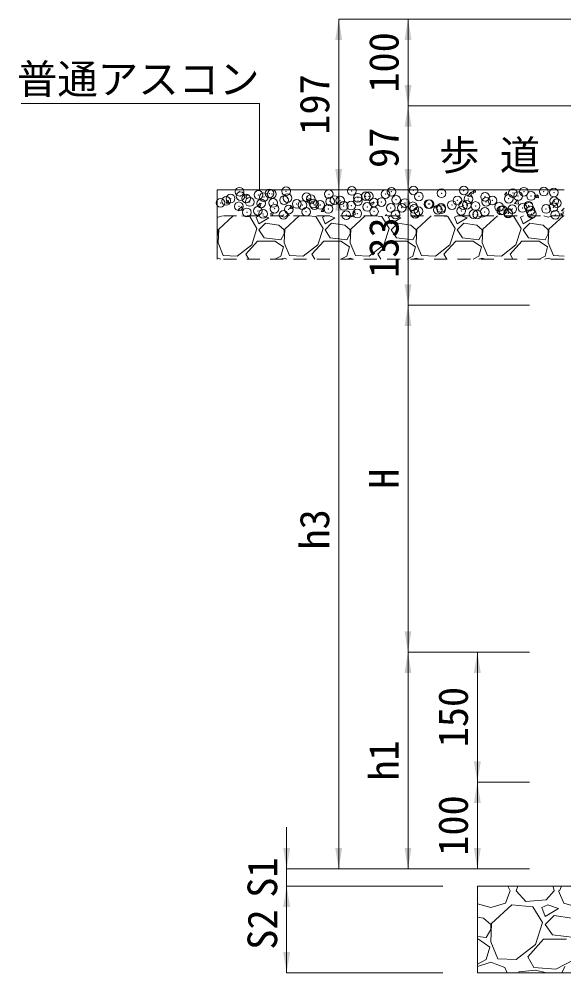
# Model space of a CAD drawing. Units: millimetres at full size, sheet at 1:20. Extents: x 0 to 8400, y 0 to 13400.
# Drawn here: x 5201 to 5830, y 10595 to 11695 of the extents above; entities that cross this region are included whole.
import ezdxf
from ezdxf.enums import TextEntityAlignment as Align

# ---------------------------------------------------------------- set-up
doc = ezdxf.new("R2010")
doc.units = ezdxf.units.MM
doc.header["$LTSCALE"] = 20
doc.header["$PDMODE"] = 32
doc.header["$PDSIZE"] = 10
doc.linetypes.add('USER1', pattern=[1.35, 0.75, -0.6])
for name, color, linetype, lineweight in [('ハッチング_基礎', 150, 'Continuous', 5), ('ハッチング_舗装', 7, 'Continuous', 20), ('基礎', 3, 'Continuous', 20), ('寸法線', 7, 'Continuous', 13), ('引出線', 4, 'Continuous', 9), ('舗装・基礎', 3, 'USER1', 9), ('補助線', 8, 'Continuous', 20)]:
    doc.layers.add(name, color=color, linetype=linetype, lineweight=lineweight)
doc.layers.add('文字', color=7, linetype='Continuous')
doc.styles.add('ＭＳ ゴシック', font='')
doc.styles.get('ＭＳ ゴシック').set_extended_font_data('MS Gothic')

# ---------------------------------------------------------------- blocks, each defined once
blk = doc.blocks.new('filled_arrow')
at = {"color": 0, "linetype": 'Continuous', "lineweight": -2}
blk.add_solid([(7.5, 1.25), (0, 0), (7.5, -1.25)], dxfattribs=at)

msp = doc.modelspace()

# ---------------------------------------------------------------- linework, layer by layer
at = {"layer": 'ハッチング_基礎'}
for p, q in [((5430, 11466.82), (5430.84, 11466.58)), ((5430.84, 11466.58), (5435.96, 11468.09)), ((5448.27, 11468.09), (5431.6, 11452.86)), ((5467.42, 11467.34), (5458.47, 11468.09)), ((5475.8, 11453.62), (5467.42, 11467.34)), ((5478.55, 11468.09), (5475.04, 11466.58)), ((5475.04, 11466.58), (5478.08, 11458.96)), ((5478.08, 11458.96), (5489.51, 11465.82)), ((5489.51, 11465.82), (5482.7, 11468.09)), ((5501.91, 11468.09), (5507.04, 11466.58)), ((5507.04, 11466.58), (5512.16, 11468.09)), ((5524.47, 11468.09), (5507.8, 11452.86)), ((5543.62, 11467.34), (5534.67, 11468.09)), ((5552, 11453.62), (5543.62, 11467.34)), ((5554.75, 11468.09), (5551.24, 11466.58)), ((5551.24, 11466.58), (5554.28, 11458.96)), ((5554.28, 11458.96), (5565.71, 11465.82)), ((5565.71, 11465.82), (5558.9, 11468.09)), ((5578.11, 11468.09), (5583.24, 11466.58)), ((5583.24, 11466.58), (5588.36, 11468.09)), ((5600.67, 11468.09), (5584, 11452.86)), ((5619.82, 11467.34), (5610.87, 11468.09)), ((5628.2, 11453.62), (5619.82, 11467.34)), ((5630.95, 11468.09), (5627.44, 11466.58)), ((5627.44, 11466.58), (5630.48, 11458.96)), ((5630.48, 11458.96), (5641.91, 11465.82)), ((5641.91, 11465.82), (5635.1, 11468.09)), ((5654.31, 11468.09), (5659.44, 11466.58)), ((5659.44, 11466.58), (5664.56, 11468.09)), ((5676.87, 11468.09), (5660.2, 11452.86)), ((5696.02, 11467.34), (5687.07, 11468.09)), ((5704.4, 11453.62), (5696.02, 11467.34)), ((5707.15, 11468.09), (5703.64, 11466.58)), ((5703.64, 11466.58), (5706.68, 11458.96)), ((5706.68, 11458.96), (5718.11, 11465.82)), ((5718.11, 11465.82), (5711.3, 11468.09)), ((5730.51, 11468.09), (5735.64, 11466.58)), ((5735.64, 11466.58), (5740.76, 11468.09)), ((5753.07, 11468.09), (5736.4, 11452.86)), ((5772.22, 11467.34), (5763.27, 11468.09)), ((5780.6, 11453.62), (5772.22, 11467.34)), ((5783.35, 11468.09), (5779.84, 11466.58)), ((5779.84, 11466.58), (5782.88, 11458.96)), ((5782.88, 11458.96), (5794.31, 11465.82)), ((5794.31, 11465.82), (5787.5, 11468.09)), ((5806.71, 11468.09), (5811.84, 11466.58)), ((5811.84, 11466.58), (5816.96, 11468.09)), ((5829.27, 11468.09), (5812.6, 11452.86)), ((5430.84, 11452.1), (5430, 11452.83)), ((5431.6, 11452.86), (5430.84, 11436.86)), ((5430.84, 11447.53), (5430.84, 11452.1)), ((5469.7, 11434.57), (5475.8, 11453.62)), ((5485.7, 11459.72), (5478.08, 11452.1)), ((5478.08, 11452.1), (5484.18, 11442.96)), ((5500.94, 11457.43), (5485.7, 11459.72)), ((5507.04, 11452.1), (5500.94, 11457.43)), ((5507.8, 11452.86), (5507.04, 11436.86)), ((5507.04, 11447.53), (5507.04, 11452.1)), ((5545.9, 11434.57), (5552, 11453.62)), ((5561.9, 11459.72), (5554.28, 11452.1)), ((5554.28, 11452.1), (5560.38, 11442.96)), ((5577.14, 11457.43), (5561.9, 11459.72)), ((5583.24, 11452.1), (5577.14, 11457.43)), ((5584, 11452.86), (5583.24, 11436.86)), ((5583.24, 11447.53), (5583.24, 11452.1)), ((5622.1, 11434.57), (5628.2, 11453.62)), ((5638.1, 11459.72), (5630.48, 11452.1)), ((5630.48, 11452.1), (5636.58, 11442.96)), ((5653.34, 11457.43), (5638.1, 11459.72)), ((5659.44, 11452.1), (5653.34, 11457.43)), ((5660.2, 11452.86), (5659.44, 11436.86)), ((5659.44, 11447.53), (5659.44, 11452.1)), ((5698.3, 11434.57), (5704.4, 11453.62)), ((5714.3, 11459.72), (5706.68, 11452.1)), ((5706.68, 11452.1), (5712.78, 11442.96)), ((5729.54, 11457.43), (5714.3, 11459.72)), ((5735.64, 11452.1), (5729.54, 11457.43)), ((5736.4, 11452.86), (5735.64, 11436.86)), ((5735.64, 11447.53), (5735.64, 11452.1)), ((5774.5, 11434.57), (5780.6, 11453.62)), ((5790.5, 11459.72), (5782.88, 11452.1)), ((5782.88, 11452.1), (5788.98, 11442.96)), ((5805.74, 11457.43), (5790.5, 11459.72)), ((5811.84, 11452.1), (5805.74, 11457.43)), ((5812.6, 11452.86), (5811.84, 11436.86)), ((5811.84, 11447.53), (5811.84, 11452.1)), ((5430, 11446.02), (5430.84, 11447.53)), ((5484.18, 11442.96), (5503.23, 11440.67)), ((5503.23, 11440.67), (5507.04, 11447.53)), ((5560.38, 11442.96), (5579.43, 11440.67)), ((5579.43, 11440.67), (5583.24, 11447.53)), ((5636.58, 11442.96), (5655.63, 11440.67)), ((5655.63, 11440.67), (5659.44, 11447.53)), ((5712.78, 11442.96), (5731.83, 11440.67)), ((5731.83, 11440.67), (5735.64, 11447.53)), ((5788.98, 11442.96), (5808.03, 11440.67)), ((5808.03, 11440.67), (5811.84, 11447.53)), ((5430, 11432.34), (5430.08, 11432.29)), ((5430.08, 11432.29), (5430, 11432.02)), ((5430.84, 11436.86), (5436.94, 11422.38)), ((5452.94, 11421.62), (5469.7, 11434.57)), ((5462.84, 11423.91), (5476.56, 11439.15)), ((5476.56, 11439.15), (5496.37, 11439.15)), ((5496.37, 11439.15), (5506.28, 11432.29)), ((5506.28, 11432.29), (5503.23, 11421.62)), ((5507.04, 11436.86), (5513.14, 11422.38)), ((5529.14, 11421.62), (5545.9, 11434.57)), ((5539.04, 11423.91), (5552.76, 11439.15)), ((5552.76, 11439.15), (5572.57, 11439.15)), ((5572.57, 11439.15), (5582.48, 11432.29)), ((5582.48, 11432.29), (5579.43, 11421.62)), ((5583.24, 11436.86), (5589.34, 11422.38)), ((5605.34, 11421.62), (5622.1, 11434.57)), ((5615.24, 11423.91), (5628.96, 11439.15)), ((5628.96, 11439.15), (5648.77, 11439.15)), ((5648.77, 11439.15), (5658.68, 11432.29)), ((5658.68, 11432.29), (5655.63, 11421.62)), ((5659.44, 11436.86), (5665.54, 11422.38)), ((5681.54, 11421.62), (5698.3, 11434.57)), ((5691.44, 11423.91), (5705.16, 11439.15)), ((5705.16, 11439.15), (5724.97, 11439.15)), ((5724.97, 11439.15), (5734.88, 11432.29)), ((5734.88, 11432.29), (5731.83, 11421.62)), ((5735.64, 11436.86), (5741.74, 11422.38)), ((5757.74, 11421.62), (5774.5, 11434.57)), ((5767.64, 11423.91), (5781.36, 11439.15)), ((5781.36, 11439.15), (5801.17, 11439.15)), ((5801.17, 11439.15), (5811.08, 11432.29)), ((5811.08, 11432.29), (5808.03, 11421.62)), ((5811.84, 11436.86), (5817.94, 11422.38)), ((5430, 11419.07), (5430.84, 11419.33)), ((5430.84, 11419.33), (5434.17, 11418.09)), ((5436.94, 11422.38), (5452.94, 11421.62)), ((5466.24, 11418.09), (5462.84, 11423.91)), ((5503.23, 11421.62), (5496.48, 11418.09)), ((5503.04, 11418.09), (5507.04, 11419.33)), ((5507.04, 11419.33), (5510.37, 11418.09)), ((5513.14, 11422.38), (5529.14, 11421.62)), ((5542.44, 11418.09), (5539.04, 11423.91)), ((5579.43, 11421.62), (5572.68, 11418.09)), ((5579.24, 11418.09), (5583.24, 11419.33)), ((5583.24, 11419.33), (5586.57, 11418.09)), ((5589.34, 11422.38), (5605.34, 11421.62)), ((5618.64, 11418.09), (5615.24, 11423.91)), ((5655.63, 11421.62), (5648.88, 11418.09)), ((5655.44, 11418.09), (5659.44, 11419.33)), ((5659.44, 11419.33), (5662.77, 11418.09)), ((5665.54, 11422.38), (5681.54, 11421.62)), ((5694.84, 11418.09), (5691.44, 11423.91)), ((5731.83, 11421.62), (5725.08, 11418.09)), ((5731.64, 11418.09), (5735.64, 11419.33)), ((5735.64, 11419.33), (5738.97, 11418.09)), ((5741.74, 11422.38), (5757.74, 11421.62)), ((5771.04, 11418.09), (5767.64, 11423.91)), ((5808.03, 11421.62), (5801.28, 11418.09)), ((5807.84, 11418.09), (5811.84, 11419.33)), ((5811.84, 11419.33), (5815.17, 11418.09)), ((5817.94, 11422.38), (5830, 11421.81)), ((5765.22, 10695.09), (5767.7, 10689.71)), ((5774.82, 10689.71), (5776.83, 10695.09)), ((5817.49, 10694.79), (5816.31, 10695.09)), ((5818.5, 10689.71), (5817.49, 10694.79)), ((5824.6, 10689.71), (5826.9, 10695.09)), ((5762.62, 10675.49), (5767.7, 10689.71)), ((5785.99, 10677.52), (5774.82, 10689.71)), ((5818.5, 10689.71), (5809.36, 10679.55)), ((5823.58, 10689.71), (5829.68, 10675.49)), ((5730, 10674.92), (5745.35, 10670.41)), ((5745.35, 10670.41), (5762.62, 10675.49)), ((5769.74, 10673.46), (5746.37, 10652.12)), ((5794.12, 10671.42), (5769.74, 10673.46)), ((5809.36, 10679.55), (5785.99, 10677.52)), ((5805.3, 10653.14), (5794.12, 10671.42)), ((5811.39, 10673.46), (5804.28, 10670.41)), ((5804.28, 10670.41), (5808.34, 10660.25)), ((5823.58, 10669.39), (5811.39, 10673.46)), ((5829.68, 10675.49), (5846.95, 10670.41)), ((5737.22, 10658.22), (5730, 10659.3)), ((5808.34, 10660.25), (5823.58, 10669.39)), ((5818.5, 10661.26), (5808.34, 10651.1)), ((5838.82, 10658.22), (5818.5, 10661.26)), ((5745.35, 10651.1), (5737.22, 10658.22)), ((5746.37, 10652.12), (5745.35, 10630.78)), ((5745.35, 10645.01), (5745.35, 10651.1)), ((5797.17, 10627.74), (5805.3, 10653.14)), ((5808.34, 10651.1), (5816.47, 10638.91)), ((5730, 10637.1), (5740.27, 10635.86)), ((5740.27, 10635.86), (5745.35, 10645.01)), ((5816.47, 10638.91), (5841.87, 10635.86)), ((5730, 10633.83), (5731.13, 10633.83)), ((5731.13, 10633.83), (5744.34, 10624.69)), ((5745.35, 10630.78), (5753.48, 10611.48)), ((5774.82, 10610.46), (5797.17, 10627.74)), ((5788.02, 10613.51), (5806.31, 10633.83)), ((5806.31, 10633.83), (5832.73, 10633.83)), ((5744.34, 10624.69), (5740.27, 10610.46)), ((5740.27, 10610.46), (5730, 10605.08)), ((5730, 10602.62), (5745.35, 10607.42)), ((5745.35, 10607.42), (5761.61, 10601.32)), ((5753.48, 10611.48), (5774.82, 10610.46)), ((5795.14, 10601.32), (5788.02, 10613.51)), ((5841.87, 10610.46), (5820.54, 10599.29)), ((5761.61, 10601.32), (5764.49, 10595.09)), ((5777.43, 10595.09), (5777.86, 10596.24)), ((5797.17, 10598.27), (5777.86, 10596.24)), ((5820.54, 10599.29), (5795.14, 10601.32)), ((5809.91, 10595.09), (5797.17, 10598.27)), ((5827.59, 10595.09), (5830.7, 10602.34))]:
    msp.add_line(p, q, dxfattribs=at)
at = {"layer": 'ハッチング_舗装'}
for p, q in [((5651.13, 11498.09), (5652.03, 11497.48)), ((5652.03, 11497.48), (5652.23, 11498.09)), ((5718.61, 11490.87), (5722.57, 11495)), ((5722.51, 11495.12), (5725.03, 11493.41)), ((5722.53, 11495.17), (5726.09, 11496.54)), ((5723.12, 11490.17), (5722.56, 11495)), ((5724.82, 11495.62), (5726.88, 11498.09)), ((5724.82, 11495.62), (5727.85, 11495.35)), ((5725.04, 11493.41), (5726.07, 11496.48)), ((5727.8, 11495.34), (5727.29, 11498.09)), ((5761.25, 11492.43), (5763.7, 11495.35)), ((5764.23, 11492.15), (5763.65, 11495.34)), ((5440.37, 11482.91), (5442.82, 11485.83)), ((5443.35, 11482.63), (5442.76, 11485.82)), ((5460.8, 11490.94), (5463.33, 11489.24)), ((5460.83, 11490.99), (5464.39, 11492.36)), ((5463.33, 11489.23), (5464.36, 11492.3)), ((5533.81, 11486.87), (5536.34, 11485.17)), ((5533.83, 11486.92), (5537.39, 11488.29)), ((5536.34, 11485.17), (5537.37, 11488.24)), ((5606.84, 11482.86), (5610.4, 11484.22)), ((5609.35, 11481.1), (5610.38, 11484.17)), ((5718.61, 11490.89), (5723.13, 11490.19)), ((5761.25, 11492.43), (5764.29, 11492.16)), ((5772.83, 11482.46), (5776.79, 11486.59)), ((5777.34, 11481.76), (5776.78, 11486.59)), ((5795.51, 11491.05), (5798.04, 11489.35)), ((5795.54, 11491.1), (5799.09, 11492.47)), ((5797.69, 11489.24), (5800.14, 11492.16)), ((5797.69, 11489.24), (5800.73, 11488.98)), ((5798.04, 11489.35), (5799.07, 11492.42)), ((5800.67, 11488.97), (5800.08, 11492.15)), ((5440.37, 11482.91), (5443.41, 11482.64)), ((5454.26, 11475.03), (5458.78, 11474.33)), ((5454.27, 11475.02), (5458.23, 11479.14)), ((5458.78, 11474.32), (5458.22, 11479.14)), ((5476.81, 11479.72), (5479.26, 11482.64)), ((5476.81, 11479.72), (5479.84, 11479.46)), ((5479.79, 11479.45), (5479.2, 11482.63)), ((5513.24, 11476.54), (5515.69, 11479.45)), ((5513.24, 11476.53), (5516.28, 11476.27)), ((5516.23, 11476.26), (5515.64, 11479.44)), ((5549.68, 11473.35), (5552.13, 11476.27)), ((5549.68, 11473.35), (5552.72, 11473.08)), ((5552.66, 11473.07), (5552.07, 11476.25)), ((5586.12, 11470.16), (5588.57, 11473.08)), ((5589.1, 11469.88), (5588.51, 11473.07)), ((5606.82, 11482.8), (5609.34, 11481.1)), ((5679.82, 11478.73), (5682.35, 11477.03)), ((5679.85, 11478.79), (5683.4, 11480.15)), ((5682.35, 11477.03), (5683.38, 11480.1)), ((5752.83, 11474.67), (5755.36, 11472.96)), ((5752.85, 11474.72), (5756.41, 11476.08)), ((5755.36, 11472.96), (5756.39, 11476.03)), ((5772.82, 11482.48), (5777.34, 11481.78)), ((5827.04, 11474.07), (5830, 11473.61)), ((5827.05, 11474.06), (5830, 11477.13)), ((5491.13, 11470.49), (5493.65, 11468.78)), ((5491.15, 11470.54), (5494.71, 11471.9)), ((5493.66, 11468.78), (5494.69, 11471.85)), ((5509.9, 11468.09), (5512.44, 11470.74)), ((5512.74, 11468.09), (5512.43, 11470.74)), ((5586.12, 11470.16), (5589.15, 11469.89)), ((5623.49, 11468.09), (5625, 11469.89)), ((5625.28, 11468.09), (5624.95, 11469.88)), ((5825.84, 11470.6), (5828.36, 11468.89)), ((5825.86, 11470.65), (5829.42, 11472.02)), ((5828.36, 11468.89), (5829.39, 11471.96))]:
    msp.add_line(p, q, dxfattribs=at)
for p in [(5455.56, 11496.05), (5456.67, 11490.98), (5477.47, 11492.25), (5490.18, 11493.92), (5493, 11493.33), (5509.42, 11496.45), (5558.73, 11493.03), (5585.11, 11496.83), (5601.28, 11490.8), (5604.9, 11490.75), (5624.14, 11493.28), (5630.9, 11495.89), (5656.22, 11497.5), (5662.62, 11490.56), (5688.7, 11494.14), (5714.36, 11497.39), (5738.85, 11490.11), (5770.94, 11494.33), (5776.94, 11491.01), (5783.65, 11496), (5791.87, 11491.12), (5806.56, 11496.09), (5818.26, 11494.93), (5433.75, 11483.16), (5440.26, 11485.3), (5445.38, 11488.02), (5454.94, 11479.14), (5463.37, 11488.24), (5467.38, 11484.16), (5480.6, 11482.39), (5483.79, 11489.84), (5494.5, 11483.01), (5506.99, 11486.2), (5510.91, 11488.69), (5521.62, 11481.87), (5528.14, 11480.64), (5533.07, 11489.77), (5538.02, 11487.55), (5540.86, 11482.32), (5542.03, 11480.63), (5548.74, 11480.72), (5560.1, 11484.85), (5565.14, 11486.4), (5571.65, 11485.72), (5575.85, 11479.58), (5584.5, 11479.92), (5592.18, 11489.07), (5592.26, 11485.25), (5610.58, 11483.5), (5619.38, 11484.11), (5636.24, 11486.75), (5646.5, 11482.96), (5655.57, 11479.14), (5673.61, 11481.82), (5674.81, 11481.67), (5700.73, 11480.67), (5706.9, 11485.9), (5713.75, 11480.48), (5717.68, 11480.83), (5719.61, 11487.57), (5727.85, 11479.53), (5740.13, 11484.29), (5747.31, 11485.92), (5766.21, 11487.86), (5789.11, 11479.85), (5818.73, 11484.94), (5821.61, 11482.72), (5464.1, 11472.21), (5476.82, 11473.88), (5482.78, 11470.46), (5496.06, 11476.42), (5506.37, 11469.29), (5512.4, 11475.55), (5532.45, 11472.86), (5558.11, 11476.11), (5578.82, 11469.04), (5591.53, 11470.71), (5602.97, 11478.43), (5610.77, 11473.24), (5630.09, 11477.28), (5635.62, 11469.84), (5642.86, 11477.47), (5657.21, 11476.14), (5658.43, 11470.66), (5662, 11473.65), (5684.33, 11474.99), (5688.06, 11475.75), (5688.09, 11477.23), (5711.44, 11473.85), (5725.49, 11470.07), (5729.86, 11469.68), (5738.56, 11472.7), (5754.97, 11478.38), (5757.57, 11474.29), (5759.48, 11474.77), (5765.6, 11470.95), (5765.68, 11471.56), (5770.29, 11475.97), (5782.09, 11477.23), (5789.53, 11478.5), (5791.26, 11474.21), (5792.8, 11470.41), (5809.21, 11476.09), (5817.64, 11478.01), (5819.92, 11469.26)]:
    msp.add_point(p, dxfattribs=at)
at = {"layer": '基礎'}
for p, q in [((6470, 10695.09), (5730, 10695.09)), ((5730, 10695.09), (5730, 10595.09)), ((6470, 10595.09), (5730, 10595.09))]:
    msp.add_line(p, q, dxfattribs=at)
at = {"layer": '寸法線'}
for p, q in [((5570.06, 11498.09), (5570.06, 11695.09)), ((5970, 11695.09), (5570.06, 11695.09)), ((5650.06, 11595.09), (5650.06, 11695.09)), ((5970, 11695.09), (5650.06, 11695.09)), ((5650.06, 11498.09), (5650.06, 11595.09)), ((5965, 11595.09), (5650.06, 11595.09)), ((5965, 11595.09), (5650.06, 11595.09)), ((5570.06, 11498.09), (5570.06, 10715.09)), ((5790, 11498.09), (5570.06, 11498.09)), ((5790, 11498.09), (5570.06, 11498.09)), ((5650.06, 11365.09), (5650.06, 11498.09)), ((5790, 11498.09), (5650.06, 11498.09)), ((5790, 11498.09), (5650.06, 11498.09)), ((5650, 11365.09), (5650, 10965.09)), ((5790, 11365.09), (5650, 11365.09)), ((5790, 11365.09), (5650.06, 11365.09)), ((5790, 10965.09), (5650, 10965.09)), ((5650, 10965.09), (5650, 10715.09)), ((5790, 10965.09), (5650, 10965.09)), ((5730, 10815.09), (5730, 10965.09)), ((5790, 10965.09), (5730, 10965.09)), ((5730, 10715.09), (5730, 10815.09)), ((5790, 10815.09), (5730, 10815.09)), ((5790, 10815.09), (5730, 10815.09)), ((5510, 10763.09), (5510, 10647.09)), ((5790, 10715.09), (5510, 10715.09)), ((5790, 10715.09), (5570.06, 10715.09)), ((5790, 10715.09), (5650, 10715.09)), ((5790, 10715.09), (5730, 10715.09)), ((5690, 10695.09), (5510, 10695.09)), ((5510, 10695.09), (5510, 10595.09)), ((5690, 10695.09), (5510, 10695.09)), ((5690, 10595.09), (5510, 10595.09))]:
    msp.add_line(p, q, dxfattribs=at)
at = {"layer": '引出線'}
msp.add_lwpolyline([(5478.68, 11498.09), (5478.68, 11597.76), (5203.83, 11597.76)], dxfattribs=at)
at = {"layer": '舗装・基礎', "linetype": 'Continuous', "lineweight": 20}
msp.add_line((5830, 11498.09), (5430, 11498.09), dxfattribs=at)
at = {"layer": '舗装・基礎'}
for p, q in [((5830, 11468.09), (5430, 11468.09)), ((5830, 11418.09), (5430, 11418.09))]:
    msp.add_line(p, q, dxfattribs=at)
at = {"layer": '補助線'}
msp.add_line((5430, 11498.09), (5430, 11418.09), dxfattribs=at)

# ---------------------------------------------------------------- block references
at = {"layer": '寸法線', "xscale": 3.2, "yscale": 3.2}
for p, rotation in [((5570.06, 11695.09), 270), ((5650.06, 11695.09), 270), ((5650.06, 11595.09), 90), ((5650.06, 11595.09), 270), ((5570.06, 11498.09), 90), ((5650.06, 11498.09), 90), ((5570.06, 11498.09), 270), ((5650.06, 11498.09), 270), ((5650.06, 11365.09), 90), ((5650, 11365.09), 270), ((5650, 10965.09), 90), ((5650, 10965.09), 270), ((5730, 10965.09), 270), ((5730, 10815.09), 90), ((5730, 10815.09), 270), ((5510, 10715.09), 90), ((5570.06, 10715.09), 90), ((5650, 10715.09), 90), ((5730, 10715.09), 90), ((5510, 10695.09), 270), ((5510, 10695.09), 270), ((5510, 10595.09), 90)]:
    msp.add_blockref('filled_arrow', p, dxfattribs=dict(at, rotation=rotation))
at = {"layer": '引出線', "xscale": 0.133, "yscale": 0.133, "rotation": 90}
msp.add_blockref('filled_arrow', (5478.68, 11498.09), dxfattribs=at)

# ---------------------------------------------------------------- texts
at = {"layer": '寸法線', "style": 'ＭＳ ゴシック'}
for s, p in [('100', (5622.06, 11645.09)), ('197', (5542.06, 11596.59)), ('97', (5622.06, 11546.59)), ('133', (5622.06, 11431.59)), ('H', (5622, 11165.09)), ('h3', (5542.06, 11106.59)), ('150', (5702, 10890.09)), ('h1', (5622, 10840.09)), ('100', (5702, 10765.09)), ('S1', (5482, 10705.09)), ('S2', (5482, 10645.09))]:
    msp.add_text(s, height=34.18, rotation=90, dxfattribs=at).set_placement(p, align=Align.MIDDLE_CENTER)
at = {"layer": '引出線', "style": 'ＭＳ ゴシック'}
msp.add_text('普通アスコン', height=34.18, dxfattribs=at).set_placement((5478.68, 11642.97), align=Align.TOP_RIGHT)
at = {"layer": '文字', "style": 'ＭＳ ゴシック'}
msp.add_text('歩 道', height=34.18, dxfattribs=at).set_placement((5744.21, 11538.09), align=Align.MIDDLE_CENTER)

doc.saveas('drawing.dxf')
